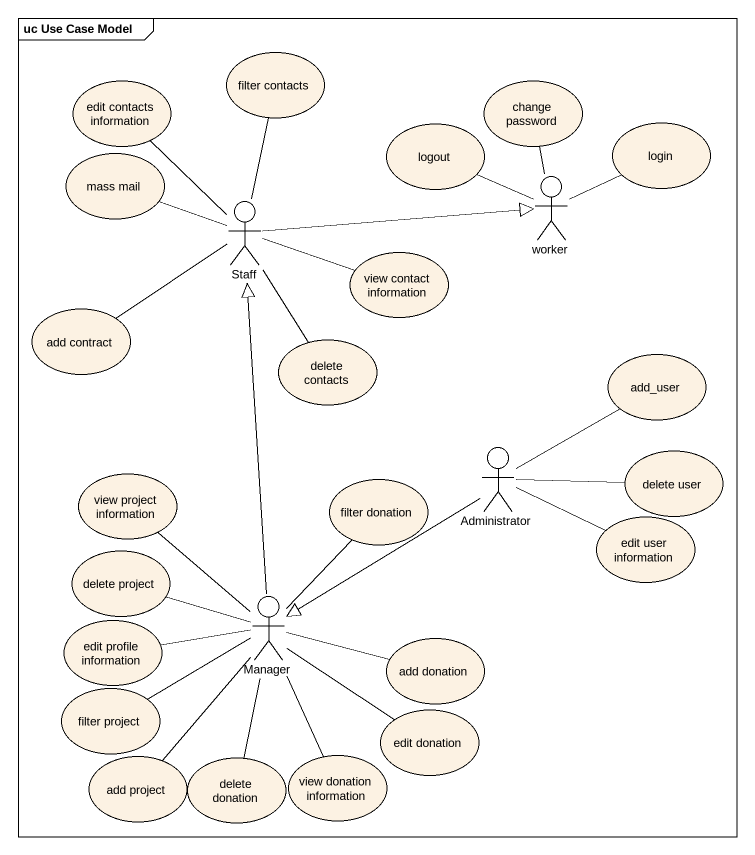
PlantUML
@startuml
mainframe uc Use Case Model
usecase "edit contacts information" as edit_contacts_information
usecase "filter contacts" as filter_contacts
usecase "change password" as change_password
usecase logout
usecase login
usecase "mass mail" as mass_mail
actor worker
actor Staff
usecase "view contact information" as view_contact_information
usecase "add contract" as add_contract
usecase "delete contacts" as delete_contacts
usecase add_user
actor Administrator
usecase "delete user" as delete_user
usecase "view project information" as view_project_information
usecase "filter donation" as filter_donation
usecase "delete project" as delete_project
usecase "edit user information" as edit_user_information
actor Manager
usecase "edit profile information" as edit_profile_information
usecase "add donation" as add_donation
usecase "filter project" as filter_project
usecase "add project" as add_project
usecase "delete donation" as delete_donation
usecase "view donation information" as view_donation_information
usecase "edit donation" as edit_donation
worker -up- change_password
worker -left- logout
worker -up- login
Staff -up- edit_contacts_information
Staff -up- filter_contacts
Staff -left- mass_mail
Staff -right-|> worker
Staff -right- view_contact_information
Staff -left- add_contract
Staff -- delete_contacts
Administrator -up- add_user
Administrator -right- delete_user
Administrator -right- edit_user_information
Administrator --|> Manager
Manager -up-|> Staff
Manager -up- view_project_information
Manager -up- filter_donation
Manager -left- delete_project
Manager -left- edit_profile_information
Manager -right- add_donation
Manager -left- filter_project
Manager -- add_project
Manager -- delete_donation
Manager -- view_donation_information
Manager -- edit_donation
@enduml
